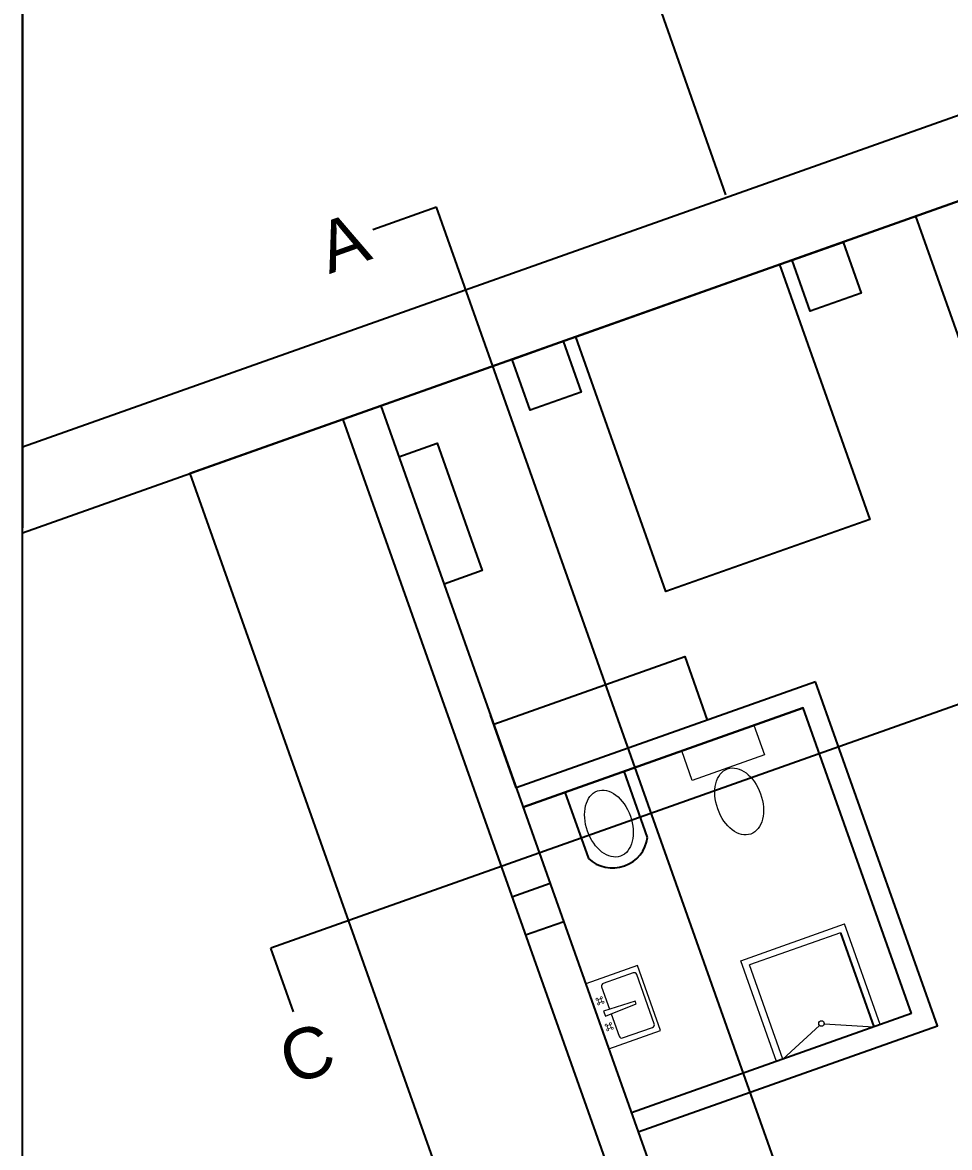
# Model space of a CAD drawing. Header units: centimetres. Extents: x 2004 to 13885, y -3131 to 5891.
# Drawn here: x 9115 to 9801, y 4633 to 5465 of the extents above; entities that cross this region are included whole.
import ezdxf

# ---------------------------------------------------------------- set-up
doc = ezdxf.new("R2010")
doc.units = ezdxf.units.CM
doc.styles.get("Standard").update_dxf_attribs({"font": 'Arial.ttf'})

msp = doc.modelspace()

# ---------------------------------------------------------------- linework, layer by layer
for p, q in [((9115.07, 3891.32), (9115.07, 5891.32)), ((9115.07, 5891.32), (9115.07, 5091.32)), ((9115.07, 5151.32), (11115.07, 5859.94)), ((9115.07, 5087.67), (11115.07, 5796.29)), ((9993.03, 5398.74), (9521.74, 5231.75)), ((10933.41, 5359.47), (9298.9, 4780.34)), ((9851.64, 5348.64), (9380.35, 5181.66)), ((9421.49, 5328.72), (9374.36, 5312.02)), ((9797.83, 4266.53), (9421.49, 5328.72)), ((9911.5, 4940.18), (9776.24, 5321.92)), ((9380.35, 5181.66), (9238.97, 5131.56)), ((9380.35, 5181.66), (9597.43, 4568.98)), ((9380.35, 5181.66), (9630.83, 4474.72)), ((9115.07, 5091.32), (9115.07, 5151.32)), ((9238.97, 5131.56), (9557.91, 4231.39)), ((9115.07, 5031.32), (9115.07, 5091.32)), ((9115.07, 3831.32), (9115.07, 5031.32)), ((9702.05, 4977.37), (9480.54, 4898.88)), ((9480.54, 4898.88), (9461.46, 4952.73)), ((9577.77, 4862.27), (9560.41, 4911.27)), ((9516.52, 4895.71), (9533.88, 4846.72)), ((9505.59, 4828.19), (9477.31, 4818.17)), ((9515.61, 4799.91), (9487.33, 4789.89)), ((9720.45, 4791.78), (9745.14, 4722.1)), ((9315.59, 4733.21), (9298.9, 4780.34)), ((9773.07, 4732), (9565.71, 4658.52))]:
    msp.add_line(p, q)
at = {"color": 7, "lineweight": 5}
for p, q in [((9646.66, 4771.05), (9723.46, 4798.26)), ((9749.85, 4723.77), (9723.46, 4798.26)), ((9720.45, 4791.78), (9653.17, 4767.95)), ((9673.05, 4696.56), (9646.66, 4771.05)), ((9570.36, 4767.52), (9531.91, 4753.9)), ((9567.06, 4762.1), (9544.95, 4754.27)), ((9587.39, 4719.46), (9570.36, 4767.52)), ((9677.86, 4698.26), (9653.17, 4767.95)), ((9582.61, 4724.34), (9569.66, 4760.86)), ((9543.71, 4751.67), (9549.57, 4735.15)), ((9550.8, 4731.66), (9556.65, 4715.14)), ((9559.26, 4713.9), (9581.36, 4721.73)), ((9704.89, 4723.21), (9677.86, 4698.26)), ((9708.42, 4724.47), (9745.14, 4722.1)), ((9548.94, 4705.84), (9587.39, 4719.46))]:
    msp.add_line(p, q, dxfattribs=at)
for points in [[(9352.08, 5171.64), (9612.57, 4436.42), (10894.49, 4890.62), (10633.99, 5625.84)], [(9635.62, 5337.81), (9536.21, 5620.86), (9536.21, 5620.86)], [(9684.75, 5289.51), (9722.45, 5302.87), (9735.81, 5265.17), (9698.11, 5251.81), (9684.75, 5289.51)], [(9524.55, 5232.75), (9675.36, 5286.18), (9742.16, 5097.67), (9591.34, 5044.23), (9524.55, 5232.75)], [(9477.42, 5216.05), (9515.12, 5229.41), (9528.48, 5191.71), (9490.78, 5178.35), (9477.42, 5216.05)], [(9393.71, 5143.95), (9421.99, 5153.97), (9448.71, 5078.57), (9455.39, 5059.72), (9427.11, 5049.7)], [(9463.85, 4946.01), (9605.23, 4996.11), (9621.93, 4948.98)], [(9570.72, 4644.38), (9792.22, 4722.87), (9702.05, 4977.37)], [(9485.55, 4884.74), (9692.92, 4958.22), (9692.92, 4958.22)], [(9773.07, 4732), (9692.92, 4958.22), (9485.55, 4884.74)]]:
    msp.add_lwpolyline(points)
at = {"lineweight": 0}
msp.add_lwpolyline([(9602.98, 4926.35), (9656.44, 4945.29), (9664.22, 4923.33), (9610.76, 4904.39)], close=True, dxfattribs=at)
at = {"color": 7, "lineweight": 5, "const_width": 0.51}
for points in [[(9539.52, 4742.34, 1), (9540.96, 4742.85, 1)], [(9541.14, 4739.86, 1), (9541.65, 4738.42, 1)], [(9542.88, 4740.28, 1), (9542.03, 4742.69, 1)], [(9544.19, 4744, -1), (9542.75, 4743.49, -1)], [(9544.49, 4741.05, -1), (9545.01, 4739.61, -1)], [(9546.33, 4723.12, 1), (9547.77, 4723.63, 1)], [(9547.95, 4720.64, 1), (9548.46, 4719.2, 1)], [(9549.69, 4721.06, 1), (9548.84, 4723.46, 1)], [(9551, 4724.78, -1), (9549.56, 4724.27, -1)], [(9551.31, 4721.83, -1), (9551.82, 4720.39, -1)]]:
    msp.add_lwpolyline(points, format="xyb", close=True, dxfattribs=at)
at = {"color": 7, "lineweight": 5}
msp.add_lwpolyline([(9569.27, 4739.09), (9568.59, 4741.01), (9545.18, 4733.8), (9546.54, 4729.95)], close=True, dxfattribs=at)
msp.add_circle((9706.39, 4724.6), 2.04, dxfattribs=at)
msp.add_arc((9551.77, 4865.94), 26.26, 227.04013, 351.97956)
for centre, start, end in [((9567.74, 4760.18), 19.50985, 109.50985), ((9545.63, 4752.35), 109.50985, 199.50985), ((9580.68, 4723.66), 289.50985, 19.50985), ((9558.58, 4715.82), 199.50985, 289.50985)]:
    msp.add_arc(centre, 2.04, start, end, dxfattribs=at)
at = {"lineweight": 0}
for centre in [(9645.49, 4888.95), (9549.12, 4872.54)]:
    msp.add_ellipse(centre, major_axis=(8.55, -24.13), ratio=0.656103, dxfattribs=at)

# ---------------------------------------------------------------- texts
at = {"char_height": 37.5, "attachment_point": 1, "rotation": 19.50985}
for s, insert in [('A', (9329.56, 5314.43)), ('C', (9301.36, 4713.84))]:
    msp.add_mtext_dynamic_manual_height_columns(s, width=44.0251, gutter_width=12.5, heights=[0], dxfattribs=dict(at, insert=insert))

doc.saveas('drawing.dxf')
